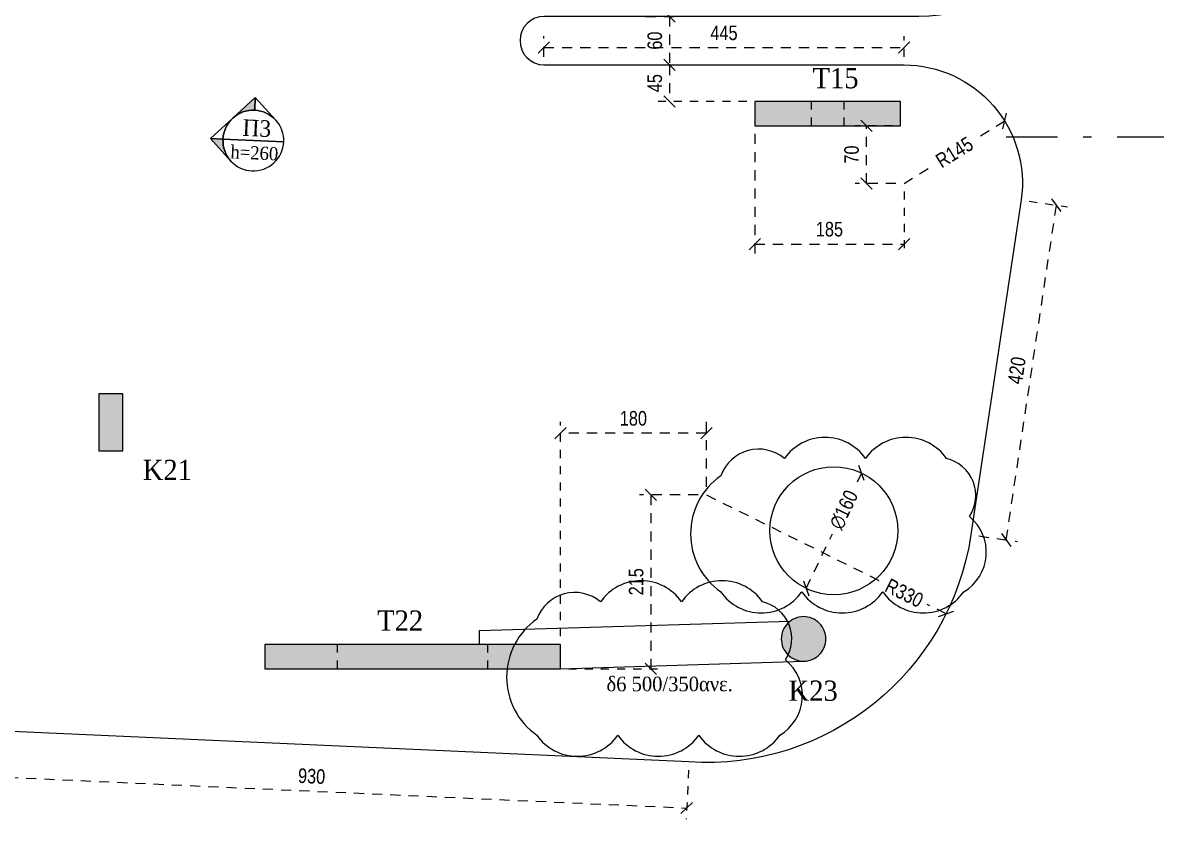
# Model space of a CAD drawing. Header units: millimetres. Extents: x -2171 to 1563, y -1758 to -1505.
# Drawn here: x 645.67 to 659.67, y -1614.99 to -1605.15 of the extents above; entities that cross this region are included whole.
import ezdxf

# ---------------------------------------------------------------- set-up
doc = ezdxf.new("R2010")
doc.units = ezdxf.units.MM
doc.header["$PDMODE"] = 32
for name, pattern in [('DASHDOT', [25.4, 12.7, -6.35, 0, -6.35]), ('DASHED2', [0.375, 0.25, -0.125]), ('DOT', [0.025, 0, -0.025]), ('HIDDEN', [0.375, 0.25, -0.125]), ('HIDDEN2', [0.1875, 0.125, -0.0625])]:
    doc.linetypes.add(name, pattern=pattern)
doc.layers.get('Defpoints').update_dxf_attribs({"color": 6})
for name, color, linetype in [('athinas comments', 10, 'Continuous'), ('DIASTASEIS', 7, 'Continuous'), ('Fill_Col', 7, 'Continuous'), ('Geo_Beam', 7, 'Continuous'), ('Geo_Col', 7, 'Continuous'), ('Geo_Lines', 7, 'Continuous'), ('Sect_Line_Symbol', 7, 'Continuous'), ('Text_Beam', 7, 'Continuous'), ('Text_Col_-1', 7, 'Continuous'), ('Text_Slab', 7, 'Continuous')]:
    doc.layers.add(name, color=color, linetype=linetype)
doc.styles.add('1-100', font='arial.ttf', dxfattribs={"width": 0.8})
doc.styles.add('S1TmsNwRmn1088_b_934_161', font='times.ttf', dxfattribs={"width": 0.933629, "height": 0.10875})
doc.styles.add('S1TmsNwRmn11_b_934_161', font='times.ttf', dxfattribs={"width": 0.933629, "height": 0.001087})
doc.styles.add('S1TmsNwRmn1359_b_934_161', font='times.ttf', dxfattribs={"width": 0.933629, "height": 0.135937})
doc.dimstyles.new('Copy of 1-100', dxfattribs={"dimtxt": 0.18, "dimasz": 0.14, "dimexe": 0.14, "dimexo": 0.1, "dimgap": 0.09, "dimtad": 1, "dimdec": 0, "dimlfac": 100, "dimrnd": 5, "dimzin": 5, "dimdsep": 46, "dimtxsty": '1-100', "dimblk": 'OBLIQUE', "dimcen": 0.09, "dimclrd": 1, "dimclre": 1, "dimclrt": 2, "dimadec": 0, "dimazin": 0, "dimtfac": 1, "dimtdec": 0, "dimtix": 1, "dimtmove": 2, "dimatfit": 3, "dimfxl": 5, "dimfxlon": 1, "dimtolj": 1, "dimtzin": 5, "dimarcsym": 0})

# ---------------------------------------------------------------- blocks, each defined once
blk = doc.blocks.new('Label_Όροφος 6-RC_XSN2633_1252')
at = {"layer": 'Text_Slab'}
for points in [[(-0.1687, 0.1845, -0.198912), (0.0112, 0.2498), (0.0158, 0.3532)], [(-0.1845, -0.1687, -0.198912), (-0.2498, 0.0112), (-0.3532, 0.0158)]]:
    blk.add_hatch(color=174, dxfattribs=at).paths.add_polyline_path(points)
at = {"layer": 'Text_Slab', "color": 174}
for points in [[(-0.1687, 0.1845, -0.198912), (0.0112, 0.2498), (0.0158, 0.3532)], [(0.0112, 0.2498, -0.198912), (0.1845, 0.1687), (0.0158, 0.3532)], [(-0.2498, 0.0112, 0.414214), (-0.0112, -0.2498, 0.414214), (0.2498, -0.0112, 0.414214), (0.0112, 0.2498, 0.414214)], [(-0.2498, 0.0112, -0.198912), (-0.1687, 0.1845), (-0.3532, 0.0158)], [(-0.1845, -0.1687, -0.198912), (-0.2498, 0.0112), (-0.3532, 0.0158)]]:
    blk.add_lwpolyline(points, format="xyb", close=True, dxfattribs=at)
blk.add_lwpolyline([(0.2498, -0.0112), (-0.2498, 0.0112)], close=True, dxfattribs=at)
blk = doc.blocks.new('_Oblique')
at = {"color": 0, "linetype": 'ByBlock', "lineweight": -2}
blk.add_line((-0.5, -0.5), (0.5, 0.5), dxfattribs=at)
blk = doc.blocks.new('*D811')
at = {"layer": 'Defpoints', "color": 0, "ltscale": 0.5, "transparency": 16777216}
for p in [(653.26, -1605.077), (653.304, -1605.676), (653.656, -1605.676)]:
    blk.add_point(p, dxfattribs=at)
at = {"layer": 'DIASTASEIS', "color": 1, "linetype": 'HIDDEN', "lineweight": -2, "ltscale": 0.5, "transparency": 16777216}
blk.add_line((653.36, -1605.077), (653.796, -1605.077), dxfattribs=at)
at = {"layer": 'DIASTASEIS', "color": 1, "linetype": 'DASHED2', "lineweight": -2, "ltscale": 0.5, "transparency": 16777216}
blk.add_line((653.656, -1605.077), (653.656, -1605.676), dxfattribs=at)
at = {"layer": 'DIASTASEIS', "color": 1, "linetype": 'HIDDEN2', "lineweight": -2, "ltscale": 0.5, "transparency": 16777216}
blk.add_line((653.404, -1605.676), (653.796, -1605.676), dxfattribs=at)
at = {"layer": 'DIASTASEIS', "color": 1, "lineweight": -2, "ltscale": 0.5, "transparency": 16777216, "xscale": 0.14, "yscale": 0.14, "zscale": 0.14}
for p, rotation in [((653.656, -1605.077), 90), ((653.656, -1605.676), 270)]:
    blk.add_blockref('_Oblique', p, dxfattribs=dict(at, rotation=rotation))
at = {"layer": 'DIASTASEIS', "color": 2, "ltscale": 0.5, "transparency": 16777216, "insert": (653.474, -1605.376), "char_height": 0.18, "attachment_point": 5, "rotation": 90, "style": '1-100'}
blk.add_mtext('\\A1;60', dxfattribs=at)
blk = doc.blocks.new('*D812')
at = {"layer": 'Defpoints', "color": 0, "ltscale": 0.5, "transparency": 16777216}
for p in [(653.304, -1605.676), (653.656, -1606.126), (654.708, -1606.126)]:
    blk.add_point(p, dxfattribs=at)
at = {"layer": 'DIASTASEIS', "color": 1, "linetype": 'HIDDEN', "lineweight": -2, "ltscale": 0.5, "transparency": 16777216}
blk.add_line((653.404, -1605.676), (653.796, -1605.676), dxfattribs=at)
at = {"layer": 'DIASTASEIS', "color": 1, "linetype": 'DASHED2', "lineweight": -2, "ltscale": 0.5, "transparency": 16777216}
blk.add_line((653.656, -1605.676), (653.656, -1606.126), dxfattribs=at)
at = {"layer": 'DIASTASEIS', "color": 1, "linetype": 'HIDDEN2', "lineweight": -2, "ltscale": 0.5, "transparency": 16777216}
blk.add_line((654.608, -1606.126), (653.516, -1606.126), dxfattribs=at)
at = {"layer": 'DIASTASEIS', "color": 1, "lineweight": -2, "ltscale": 0.5, "transparency": 16777216, "xscale": 0.14, "yscale": 0.14, "zscale": 0.14}
for p, rotation in [((653.656, -1605.676), 90), ((653.656, -1606.126), 270)]:
    blk.add_blockref('_Oblique', p, dxfattribs=dict(at, rotation=rotation))
at = {"layer": 'DIASTASEIS', "color": 2, "ltscale": 0.5, "transparency": 16777216, "insert": (653.474, -1605.901), "char_height": 0.18, "attachment_point": 5, "rotation": 90, "style": '1-100'}
blk.add_mtext('\\A1;45', dxfattribs=at)
blk = doc.blocks.new('*D814')
at = {"layer": 'Defpoints', "color": 0, "ltscale": 0.5, "transparency": 16777216}
for p in [(657.794, -1606.369), (656.551, -1607.138)]:
    blk.add_point(p, dxfattribs=at)
at = {"layer": 'DIASTASEIS', "color": 1, "linetype": 'DASHED2', "lineweight": -2, "ltscale": 0.5, "transparency": 16777216}
for p, q in [((657.794, -1606.369), (657.444, -1606.586)), ((656.551, -1607.138), (656.902, -1606.921))]:
    blk.add_line(p, q, dxfattribs=at)
at = {"layer": 'DIASTASEIS', "color": 1, "lineweight": -2, "ltscale": 0.5, "transparency": 16777216, "xscale": 0.14, "yscale": 0.14, "zscale": 0.14, "rotation": 31.71413493780647}
blk.add_blockref('_Oblique', (657.794, -1606.369), dxfattribs=at)
at = {"layer": 'DIASTASEIS', "color": 2, "ltscale": 0.5, "transparency": 16777216, "insert": (657.173, -1606.754), "char_height": 0.18, "attachment_point": 5, "rotation": 31.7141, "style": '1-100'}
blk.add_mtext('\\A1;R145', dxfattribs=at)
blk = doc.blocks.new('*D817')
at = {"layer": 'Defpoints', "color": 0, "ltscale": 0.5, "transparency": 16777216}
for p in [(654.708, -1606.426), (656.551, -1607.138), (656.551, -1607.886)]:
    blk.add_point(p, dxfattribs=at)
at = {"layer": 'DIASTASEIS', "color": 1, "linetype": 'HIDDEN', "lineweight": -2, "ltscale": 0.5, "transparency": 16777216}
blk.add_line((654.708, -1606.526), (654.708, -1608.026), dxfattribs=at)
at = {"layer": 'DIASTASEIS', "color": 1, "linetype": 'HIDDEN2', "lineweight": -2, "ltscale": 0.5, "transparency": 16777216}
blk.add_line((656.551, -1607.238), (656.551, -1608.026), dxfattribs=at)
at = {"layer": 'DIASTASEIS', "color": 1, "linetype": 'DASHED2', "lineweight": -2, "ltscale": 0.5, "transparency": 16777216}
blk.add_line((654.708, -1607.886), (656.551, -1607.886), dxfattribs=at)
at = {"layer": 'DIASTASEIS', "color": 1, "lineweight": -2, "ltscale": 0.5, "transparency": 16777216, "xscale": 0.14, "yscale": 0.14, "zscale": 0.14, "rotation": 180}
blk.add_blockref('_Oblique', (654.708, -1607.886), dxfattribs=at)
at = {"layer": 'DIASTASEIS', "color": 1, "lineweight": -2, "ltscale": 0.5, "transparency": 16777216, "xscale": 0.14, "yscale": 0.14, "zscale": 0.14}
blk.add_blockref('_Oblique', (656.551, -1607.886), dxfattribs=at)
at = {"layer": 'DIASTASEIS', "color": 2, "ltscale": 0.5, "transparency": 16777216, "insert": (655.63, -1607.704), "char_height": 0.18, "attachment_point": 5, "style": '1-100'}
blk.add_mtext('\\A1;185', dxfattribs=at)
blk = doc.blocks.new('*D818')
at = {"layer": 'Defpoints', "color": 0, "ltscale": 0.5, "transparency": 16777216}
for p in [(656.086, -1606.426), (656.508, -1606.426), (656.551, -1607.138)]:
    blk.add_point(p, dxfattribs=at)
at = {"layer": 'DIASTASEIS', "color": 1, "linetype": 'HIDDEN2', "lineweight": -2, "ltscale": 0.5, "transparency": 16777216}
blk.add_line((656.408, -1606.426), (655.946, -1606.426), dxfattribs=at)
at = {"layer": 'DIASTASEIS', "color": 1, "linetype": 'DASHED2', "lineweight": -2, "ltscale": 0.5, "transparency": 16777216}
blk.add_line((656.086, -1607.138), (656.086, -1606.426), dxfattribs=at)
at = {"layer": 'DIASTASEIS', "color": 1, "linetype": 'HIDDEN', "lineweight": -2, "ltscale": 0.5, "transparency": 16777216}
blk.add_line((656.451, -1607.138), (655.946, -1607.138), dxfattribs=at)
at = {"layer": 'DIASTASEIS', "color": 1, "lineweight": -2, "ltscale": 0.5, "transparency": 16777216, "xscale": 0.14, "yscale": 0.14, "zscale": 0.14}
for p, rotation in [((656.086, -1606.426), 90), ((656.086, -1607.138), 270)]:
    blk.add_blockref('_Oblique', p, dxfattribs=dict(at, rotation=rotation))
at = {"layer": 'DIASTASEIS', "color": 2, "ltscale": 0.5, "transparency": 16777216, "insert": (655.904, -1606.782), "char_height": 0.18, "attachment_point": 5, "rotation": 90, "style": '1-100'}
blk.add_mtext('\\A1;70', dxfattribs=at)
blk = doc.blocks.new('*D831')
at = {"layer": 'Defpoints', "color": 0, "ltscale": 0.5, "transparency": 16777216}
for p in [(657.998, -1607.342), (658.433, -1607.407), (657.377, -1611.473)]:
    blk.add_point(p, dxfattribs=at)
at = {"layer": 'DIASTASEIS', "color": 1, "linetype": 'HIDDEN2', "lineweight": -2, "ltscale": 0.5, "transparency": 16777216}
blk.add_line((658.097, -1607.357), (658.571, -1607.428), dxfattribs=at)
at = {"layer": 'DIASTASEIS', "color": 1, "linetype": 'DASHED2', "lineweight": -2, "ltscale": 0.5, "transparency": 16777216}
blk.add_line((657.812, -1611.538), (658.433, -1607.407), dxfattribs=at)
at = {"layer": 'DIASTASEIS', "color": 1, "linetype": 'HIDDEN', "lineweight": -2, "ltscale": 0.5, "transparency": 16777216}
blk.add_line((657.476, -1611.488), (657.951, -1611.559), dxfattribs=at)
at = {"layer": 'DIASTASEIS', "color": 1, "lineweight": -2, "ltscale": 0.5, "transparency": 16777216, "xscale": 0.14, "yscale": 0.14, "zscale": 0.14}
for p, rotation in [((658.433, -1607.407), 81.45466162281234), ((657.812, -1611.538), 261.4546616228124)]:
    blk.add_blockref('_Oblique', p, dxfattribs=dict(at, rotation=rotation))
at = {"layer": 'DIASTASEIS', "color": 2, "ltscale": 0.5, "transparency": 16777216, "insert": (657.943, -1609.446), "char_height": 0.18, "attachment_point": 5, "rotation": 81.4547, "style": '1-100'}
blk.add_mtext('\\A1;420', dxfattribs=at)
blk = doc.blocks.new('*D832')
at = {"layer": 'Defpoints', "color": 0, "ltscale": 0.5, "transparency": 16777216}
for p in [(644.614, -1613.859), (653.894, -1614.278), (653.868, -1614.846)]:
    blk.add_point(p, dxfattribs=at)
at = {"layer": 'DIASTASEIS', "color": 1, "linetype": 'HIDDEN', "lineweight": -2, "ltscale": 0.5, "transparency": 16777216}
blk.add_line((644.61, -1613.959), (644.582, -1614.566), dxfattribs=at)
at = {"layer": 'DIASTASEIS', "color": 1, "linetype": 'DASHED2', "lineweight": -2, "ltscale": 0.5, "transparency": 16777216}
blk.add_line((644.589, -1614.427), (653.868, -1614.846), dxfattribs=at)
at = {"layer": 'DIASTASEIS', "color": 1, "linetype": 'HIDDEN2', "lineweight": -2, "ltscale": 0.5, "transparency": 16777216}
blk.add_line((653.89, -1614.378), (653.862, -1614.985), dxfattribs=at)
at = {"layer": 'DIASTASEIS', "color": 1, "lineweight": -2, "ltscale": 0.5, "transparency": 16777216, "xscale": 0.14, "yscale": 0.14, "zscale": 0.14}
for p, rotation in [((644.589, -1614.427), 177.4146386238664), ((653.868, -1614.846), 357.4146386238664)]:
    blk.add_blockref('_Oblique', p, dxfattribs=dict(at, rotation=rotation))
at = {"layer": 'DIASTASEIS', "color": 2, "ltscale": 0.5, "transparency": 16777216, "insert": (649.237, -1614.454), "char_height": 0.18, "attachment_point": 5, "rotation": 357.4146, "style": '1-100'}
blk.add_mtext('\\A1;930', dxfattribs=at)
blk = doc.blocks.new('*D840')
at = {"layer": 'Defpoints', "color": 0, "ltscale": 0.5, "transparency": 16777216}
for p in [(654.111, -1610.982), (657.07, -1612.449)]:
    blk.add_point(p, dxfattribs=at)
at = {"layer": 'DIASTASEIS', "color": 1, "linetype": 'DASHED2', "lineweight": -2, "ltscale": 0.5, "transparency": 16777216}
for p, q in [((654.111, -1610.982), (656.269, -1612.052)), ((657.07, -1612.449), (656.838, -1612.334))]:
    blk.add_line(p, q, dxfattribs=at)
at = {"layer": 'DIASTASEIS', "color": 1, "lineweight": -2, "ltscale": 0.5, "transparency": 16777216, "xscale": 0.14, "yscale": 0.14, "zscale": 0.14, "rotation": 333.6321908544912}
blk.add_blockref('_Oblique', (657.07, -1612.449), dxfattribs=at)
at = {"layer": 'DIASTASEIS', "color": 2, "ltscale": 0.5, "transparency": 16777216, "insert": (656.553, -1612.193), "char_height": 0.18, "attachment_point": 5, "rotation": 333.6322, "style": '1-100'}
blk.add_mtext('\\A1;R330', dxfattribs=at)
blk = doc.blocks.new('*D843')
at = {"layer": 'Defpoints', "color": 0, "ltscale": 0.5, "transparency": 16777216}
for p in [(652.308, -1610.22), (654.111, -1610.982), (652.308, -1612.827)]:
    blk.add_point(p, dxfattribs=at)
at = {"layer": 'DIASTASEIS', "color": 1, "linetype": 'HIDDEN2', "lineweight": -2, "ltscale": 0.5, "transparency": 16777216}
blk.add_line((652.308, -1612.727), (652.308, -1610.08), dxfattribs=at)
at = {"layer": 'DIASTASEIS', "color": 1, "linetype": 'HIDDEN', "lineweight": -2, "ltscale": 0.5, "transparency": 16777216}
blk.add_line((654.111, -1610.882), (654.111, -1610.08), dxfattribs=at)
at = {"layer": 'DIASTASEIS', "color": 1, "linetype": 'DASHED2', "lineweight": -2, "ltscale": 0.5, "transparency": 16777216}
blk.add_line((654.111, -1610.22), (652.308, -1610.22), dxfattribs=at)
at = {"layer": 'DIASTASEIS', "color": 1, "lineweight": -2, "ltscale": 0.5, "transparency": 16777216, "xscale": 0.14, "yscale": 0.14, "zscale": 0.14, "rotation": 180}
blk.add_blockref('_Oblique', (652.308, -1610.22), dxfattribs=at)
at = {"layer": 'DIASTASEIS', "color": 1, "lineweight": -2, "ltscale": 0.5, "transparency": 16777216, "xscale": 0.14, "yscale": 0.14, "zscale": 0.14}
blk.add_blockref('_Oblique', (654.111, -1610.22), dxfattribs=at)
at = {"layer": 'DIASTASEIS', "color": 2, "ltscale": 0.5, "transparency": 16777216, "insert": (653.209, -1610.038), "char_height": 0.18, "attachment_point": 5, "style": '1-100'}
blk.add_mtext('\\A1;180', dxfattribs=at)
blk = doc.blocks.new('*D844')
at = {"layer": 'Defpoints', "color": 0, "ltscale": 0.5, "transparency": 16777216}
for p in [(654.111, -1610.982), (652.308, -1613.127), (653.426, -1613.127)]:
    blk.add_point(p, dxfattribs=at)
at = {"layer": 'DIASTASEIS', "color": 1, "linetype": 'HIDDEN', "lineweight": -2, "ltscale": 0.5, "transparency": 16777216}
blk.add_line((654.011, -1610.982), (653.286, -1610.982), dxfattribs=at)
at = {"layer": 'DIASTASEIS', "color": 1, "linetype": 'DASHED2', "lineweight": -2, "ltscale": 0.5, "transparency": 16777216}
blk.add_line((653.426, -1610.982), (653.426, -1613.127), dxfattribs=at)
at = {"layer": 'DIASTASEIS', "color": 1, "linetype": 'HIDDEN2', "lineweight": -2, "ltscale": 0.5, "transparency": 16777216}
blk.add_line((652.408, -1613.127), (653.566, -1613.127), dxfattribs=at)
at = {"layer": 'DIASTASEIS', "color": 1, "lineweight": -2, "ltscale": 0.5, "transparency": 16777216, "xscale": 0.14, "yscale": 0.14, "zscale": 0.14}
for p, rotation in [((653.426, -1610.982), 90), ((653.426, -1613.127), 270)]:
    blk.add_blockref('_Oblique', p, dxfattribs=dict(at, rotation=rotation))
at = {"layer": 'DIASTASEIS', "color": 2, "ltscale": 0.5, "transparency": 16777216, "insert": (653.244, -1612.054), "char_height": 0.18, "attachment_point": 5, "rotation": 90, "style": '1-100'}
blk.add_mtext('\\A1;215', dxfattribs=at)
blk = doc.blocks.new('*D846')
at = {"layer": 'Defpoints', "color": 0, "ltscale": 0.5, "transparency": 16777216}
for p in [(656.025, -1610.712), (655.343, -1612.136)]:
    blk.add_point(p, dxfattribs=at)
at = {"layer": 'DIASTASEIS', "color": 1, "linetype": 'DASHED2', "lineweight": -2, "ltscale": 0.5, "transparency": 16777216}
for p, q in [((656.025, -1610.712), (655.949, -1610.871)), ((655.343, -1612.136), (655.666, -1611.461))]:
    blk.add_line(p, q, dxfattribs=at)
at = {"layer": 'DIASTASEIS', "color": 1, "lineweight": -2, "ltscale": 0.5, "transparency": 16777216, "xscale": 0.14, "yscale": 0.14, "zscale": 0.14}
for p, rotation in [((656.025, -1610.712), 64.40906317749918), ((655.343, -1612.136), 244.4090631774992)]:
    blk.add_blockref('_Oblique', p, dxfattribs=dict(at, rotation=rotation))
at = {"layer": 'DIASTASEIS', "color": 2, "ltscale": 0.5, "transparency": 16777216, "insert": (655.808, -1611.166), "char_height": 0.18, "attachment_point": 5, "rotation": 64.4091, "style": '1-100'}
blk.add_mtext('\\A1;∅160', dxfattribs=at)
blk = doc.blocks.new('*D1451')
at = {"layer": 'Defpoints', "color": 0, "ltscale": 0.5, "transparency": 16777216}
for p in [(656.551, -1605.462), (652.104, -1605.676), (656.551, -1605.676)]:
    blk.add_point(p, dxfattribs=at)
at = {"layer": 'DIASTASEIS', "color": 1, "linetype": 'HIDDEN', "lineweight": -2, "ltscale": 0.5, "transparency": 16777216}
blk.add_line((652.104, -1605.576), (652.104, -1605.322), dxfattribs=at)
at = {"layer": 'DIASTASEIS', "color": 1, "linetype": 'HIDDEN2', "lineweight": -2, "ltscale": 0.5, "transparency": 16777216}
blk.add_line((656.551, -1605.576), (656.551, -1605.322), dxfattribs=at)
at = {"layer": 'DIASTASEIS', "color": 1, "linetype": 'DASHED2', "lineweight": -2, "ltscale": 0.5, "transparency": 16777216}
blk.add_line((652.104, -1605.462), (656.551, -1605.462), dxfattribs=at)
at = {"layer": 'DIASTASEIS', "color": 1, "lineweight": -2, "ltscale": 0.5, "transparency": 16777216, "xscale": 0.14, "yscale": 0.14, "zscale": 0.14, "rotation": 180}
blk.add_blockref('_Oblique', (652.104, -1605.462), dxfattribs=at)
at = {"layer": 'DIASTASEIS', "color": 1, "lineweight": -2, "ltscale": 0.5, "transparency": 16777216, "xscale": 0.14, "yscale": 0.14, "zscale": 0.14}
blk.add_blockref('_Oblique', (656.551, -1605.462), dxfattribs=at)
at = {"layer": 'DIASTASEIS', "color": 2, "ltscale": 0.5, "transparency": 16777216, "insert": (654.328, -1605.281), "char_height": 0.18, "attachment_point": 5, "style": '1-100'}
blk.add_mtext('\\A1;445', dxfattribs=at)

msp = doc.modelspace()

# ---------------------------------------------------------------- hatches: boundary and pattern name
at = {"layer": 'Fill_Col'}
for points in [[(654.7085, -1606.426), (656.5085, -1606.426), (656.5085, -1606.126), (654.7085, -1606.126)], [(646.9076, -1609.7365), (646.6076, -1609.7365), (646.6076, -1610.4365), (646.9076, -1610.4365)], [(648.6574, -1613.1268), (652.3076, -1613.1268), (652.3076, -1612.8268), (648.6574, -1612.8268)]]:
    msp.add_hatch(color=252, dxfattribs=at).paths.add_polyline_path(points)
at = {"layer": 'Fill_Col', "ltscale": 0.5, "transparency": 33554572}
h = msp.add_hatch(color=252, dxfattribs=at)
h.dxf.hatch_style = 1
edge = h.paths.add_edge_path()
edge.add_arc((655.3104, -1612.7596), 0.275, 0, 90)
edge.add_arc((655.3104, -1612.7596), 0.275, 90, 180)
edge.add_arc((655.3104, -1612.7596), 0.275, 180, 270)
edge.add_arc((655.3104, -1612.7596), 0.275, 270, 360)

# ---------------------------------------------------------------- linework, layer by layer
at = {"layer": 'athinas comments'}
for points in [[(654.2879, -1612.1785, 0.5205671), (655.2879, -1612.1785, 0.5205671), (656.2879, -1612.1785, 0.5205671), (657.2879, -1612.1785, 0.5205671), (657.3584, -1611.249, 0.5205671), (657.0748, -1610.5326, 0.5205671), (656.0748, -1610.5326, 0.5205671), (655.0748, -1610.5326, 0.5205671), (654.2879, -1610.7457, 0.5205671)], [(652.017, -1613.9472, 0.5205671), (653.017, -1613.9472, 0.5205671), (654.017, -1613.9472, 0.5205671), (655.017, -1613.9472, 0.5205671), (655.0875, -1613.0177, 0.5205671), (654.804, -1612.3013, 0.5205671), (653.804, -1612.3013, 0.5205671), (652.804, -1612.3013, 0.5205671), (652.017, -1612.5143, 0.5205671)]]:
    msp.add_lwpolyline(points, format="xyb", close=True, dxfattribs=at)
at = {"layer": 'Geo_Beam', "color": 94}
for p, q in [((651.3076, -1612.6572), (655.1454, -1612.5396)), ((651.3076, -1612.8268), (651.3076, -1612.6572)), ((652.3076, -1613.1268), (655.3188, -1613.0345))]:
    msp.add_line(p, q, dxfattribs=at)
msp.add_lwpolyline([(651.3076, -1612.8268), (651.3076, -1612.6572), (655.1454, -1612.5396)], dxfattribs=at)
at = {"layer": 'Geo_Col', "color": 94}
for points in [[(654.7085, -1606.426), (656.5085, -1606.426), (656.5085, -1606.126), (654.7085, -1606.126)], [(646.9076, -1609.7365), (646.6076, -1609.7365), (646.6076, -1610.4365), (646.9076, -1610.4365)], [(648.6574, -1613.1268), (652.3076, -1613.1268), (652.3076, -1612.8268), (648.6574, -1612.8268)]]:
    msp.add_lwpolyline(points, close=True, dxfattribs=at)
at = {"layer": 'Geo_Col', "color": 94, "linetype": 'DOT'}
for points in [[(654.7085, -1606.426), (655.4085, -1606.426), (655.4085, -1606.126), (654.7085, -1606.126)], [(656.5085, -1606.126), (655.8085, -1606.126), (655.8085, -1606.426), (656.5085, -1606.426)], [(648.6574, -1613.1268), (649.5574, -1613.1268), (649.5574, -1612.8268), (648.6574, -1612.8268)], [(652.3076, -1612.8268), (651.4076, -1612.8268), (651.4076, -1613.1268), (652.3076, -1613.1268)]]:
    msp.add_lwpolyline(points, close=True, dxfattribs=at)
at = {"layer": 'Geo_Col', "color": 94}
msp.add_lwpolyline([(655.5854, -1612.7596, 0.4142136), (655.3104, -1612.4846, 0.4142136), (655.0354, -1612.7596, 0.4142136), (655.3104, -1613.0346, 0.4142136)], format="xyb", close=True, dxfattribs=at)
at = {"layer": 'Geo_Lines', "color": 94}
msp.add_lwpolyline([(633.0777, -1598.9119), (643.0577, -1598.9119), (643.0577, -1597.1265), (655.0664, -1597.1323, -0.3261907), (657.7807, -1599.1159), (658.7804, -1602.2826, -0.506899), (656.7326, -1605.0765), (652.1095, -1605.0765, 0.9908737), (652.104, -1605.6765), (656.5512, -1605.6765, -0.4559686), (657.9979, -1607.342), (657.3772, -1611.4727, -0.3899719), (653.894, -1614.2779), (644.6142, -1613.8588, -0.4117698), (642.6485, -1611.4243), (642.8935, -1608.9981, 0.0876988), (642.8054, -1607.8146, 0.1882394), (640.624, -1606.1125), (633.0775, -1606.1124)], format="xyb", close=True, dxfattribs=at)
msp.add_circle((655.6841, -1611.4239), 0.7898, dxfattribs=at)
at = {"layer": 'Sect_Line_Symbol', "color": 2, "linetype": 'DASHDOT', "ltscale": 0.05}
msp.add_lwpolyline([(657.8117, -1606.5619), (663.858, -1606.5619)], dxfattribs=at)

# ---------------------------------------------------------------- block references
at = {"xscale": 1.5, "yscale": 1.5, "zscale": 1.5}
msp.add_blockref('Label_Όροφος 6-RC_XSN2633_1252', (648.517, -1606.609, 20.05), dxfattribs=at)

# ---------------------------------------------------------------- texts
at = {"layer": 'Text_Beam', "color": 3, "style": 'S1TmsNwRmn1088_b_934_161', "width": 0.933629}
msp.add_text(' δ6 500/350ανε.', height=0.18, dxfattribs=at).set_placement((652.814, -1613.4052))
at = {"layer": 'Text_Col_-1', "color": 200, "style": 'S1TmsNwRmn11_b_934_161', "width": 0.933629}
for s, p in [('T15', (655.4215, -1605.9641)), ('K21', (647.1516, -1610.7985)), ('T22', (650.0458, -1612.6579)), ('K23', (655.1257, -1613.5231))]:
    msp.add_text(s, height=0.25, dxfattribs=at).set_placement(p)
at = {"layer": 'Text_Slab', "color": 174, "style": 'S1TmsNwRmn1359_b_934_161', "width": 0.933629}
msp.add_text('   Π3', height=0.20391, rotation=357.44201, dxfattribs=at).set_placement((648.1651, -1606.5407, 20.05))
at = {"layer": 'Text_Slab', "color": 5, "style": 'S1TmsNwRmn1088_b_934_161', "width": 0.933629}
msp.add_text('h=260', height=0.16312, rotation=357.44201, dxfattribs=at).set_placement((648.2315, -1606.829, 20.05))

# ---------------------------------------------------------------- dimensions: what is measured, and where the dimension line sits
at = {"layer": 'DIASTASEIS', "ltscale": 0.5}
for base, p1, p2, picture, middle in [((653.6556, -1605.6765), (653.2598, -1605.0765), (653.3037, -1605.6765), '*D811', (653.4737, -1605.3765)), ((653.6556, -1606.126), (653.3037, -1605.6765), (654.7085, -1606.126), '*D812', (653.474, -1605.9013)), ((656.0862, -1606.426), (656.5512, -1607.1375), (656.5085, -1606.426), '*D818', (655.9043, -1606.7818)), ((653.4264, -1613.1268), (654.1108, -1610.9819), (652.3076, -1613.1268), '*D844', (653.2445, -1612.0544))]:
    dim = msp.add_linear_dim(base=base, p1=p1, p2=p2, angle=90, dimstyle='Copy of 1-100', dxfattribs=at)
    dim.commit()
    dim.dimension.update_dxf_attribs({"geometry": picture, "text_midpoint": middle})
for base, p1, p2, picture, middle in [((656.5512, -1605.4624), (652.104, -1605.6765), (656.5512, -1605.6765), '*D1451', (654.3276, -1605.2808)), ((656.5512, -1607.8859), (654.7085, -1606.426), (656.5512, -1607.1375), '*D817', (655.6298, -1607.704)), ((652.3076, -1610.2203), (654.1108, -1610.9819), (652.3076, -1612.8268), '*D843', (653.2092, -1610.0384))]:
    dim = msp.add_linear_dim(base=base, p1=p1, p2=p2, dimstyle='Copy of 1-100', dxfattribs=at)
    dim.commit()
    dim.dimension.update_dxf_attribs({"geometry": picture, "text_midpoint": middle})
for center, mpoint, picture, middle in [((656.5512, -1607.1375), (657.7941, -1606.3695), '*D814', (657.1726, -1606.7535)), ((654.1108, -1610.9819), (657.0702, -1612.4489), '*D840', (656.5532, -1612.1927))]:
    dim = msp.add_radius_dim(center=center, mpoint=mpoint, dimstyle='Copy of 1-100', dxfattribs=at)
    dim.commit()
    dim.dimension.update_dxf_attribs({"geometry": picture, "text_midpoint": middle, "dimtype": 132})
for p1, p2, distance, picture, middle in [((657.3772, -1611.4727), (657.9979, -1607.342), -0.4399, '*D831', (657.9426, -1609.4457)), ((644.6142, -1613.8588), (653.894, -1614.2779), -0.5683, '*D832', (649.2367, -1614.4543))]:
    dim = msp.add_aligned_dim(p1=p1, p2=p2, distance=distance, dimstyle='Copy of 1-100', dxfattribs=at)
    dim.commit()
    dim.dimension.update_dxf_attribs({"geometry": picture, "text_midpoint": middle})
dim = msp.add_diameter_dim_2p(p1=(655.343, -1612.1362), p2=(656.0253, -1610.7115), dimstyle='Copy of 1-100', dxfattribs=at)
dim.commit()
dim.dimension.update_dxf_attribs({"geometry": '*D846', "text_midpoint": (655.8076, -1611.166), "dimtype": 131})

doc.saveas('drawing.dxf')
